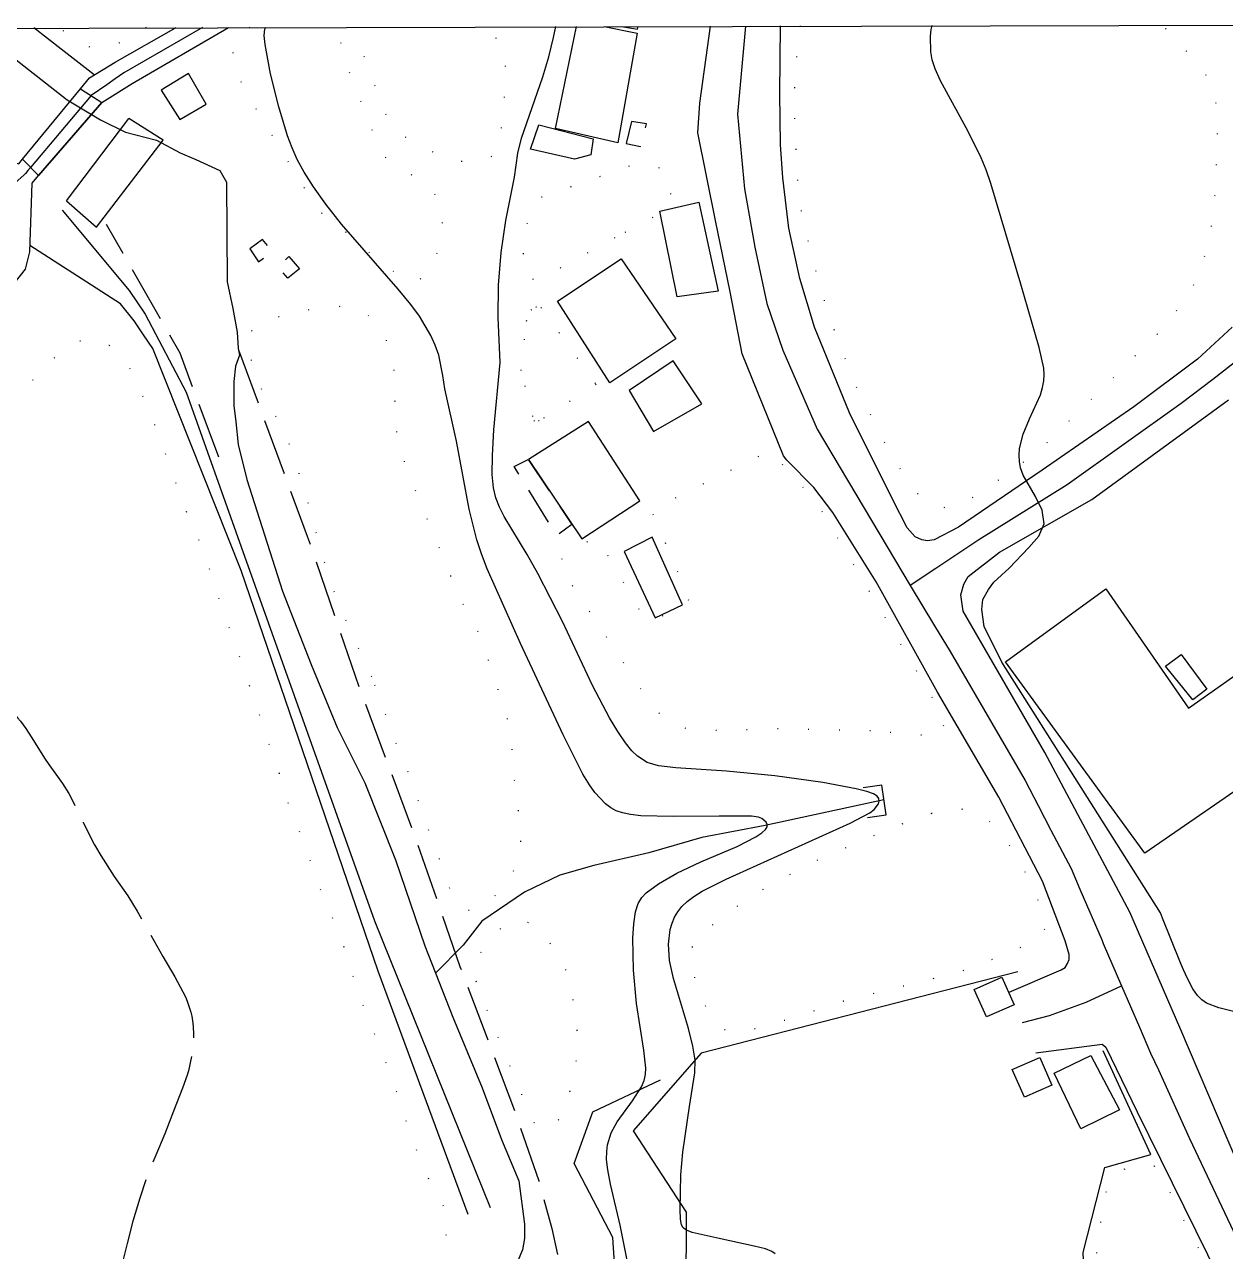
# Model space of a CAD drawing. Header units: millimetres. Extents: x 220021 to 223505, y 489325 to 491820.
# Drawn here: x 221604 to 221763.6, y 491652.4 to 491815.5 of the extents above; entities that cross this region are included whole.
import ezdxf

# ---------------------------------------------------------------- set-up
doc = ezdxf.new("R2010")
doc.units = ezdxf.units.MM
for name, pattern in [('15M2P5', [17.5, 15, -2.5]), ('5M2P5', [7.5, 5, -2.5]), ('7P5M2P5', [10, 7.5, -2.5]), ('AM4', [4, 0, -4])]:
    doc.linetypes.add(name, pattern=pattern)
for name, color, linetype in [('A0013110', 8, 'Continuous'), ('A0013117', 8, 'Continuous'), ('A0023210', 8, 'Continuous'), ('A0073340', 8, 'Continuous'), ('B0014111', 8, 'Continuous'), ('B0014112', 8, 'Continuous'), ('B0014116', 8, '5M2P5'), ('B0014118', 8, '5M2P5'), ('B0024120', 8, 'B0024120'), ('B0024127', 8, 'Continuous'), ('C0052211', 8, 'Continuous'), ('C0062243', 8, 'Continuous'), ('C0076116', 8, 'Continuous'), ('C0076117', 8, 'Continuous'), ('D0015112', 8, '15M2P5'), ('D0025111', 8, 'AM4'), ('E0022112', 8, 'Continuous'), ('E0032111', 8, 'Continuous'), ('F0017111', 8, 'Continuous'), ('G0022313', 8, '7P5M2P5'), ('zd001', 7, 'Continuous')]:
    doc.layers.add(name, color=color, linetype=linetype)
doc.linetypes.add('B0024120', pattern='A,10,-1.75,[133,ltypeshp.shx,S=0.75,R=0,X=0,Y=0],-3.25', length=15)

msp = doc.modelspace()

# ---------------------------------------------------------------- linework, layer by layer
at = {"layer": 'A0013110', "flags": 128}
for points in [[(221584.022, 491729.46), (221578.028, 491734.832), (221573.926, 491740.553), (221572.466, 491742.64), (221572.79, 491743.337), (221573.773, 491744.221), (221575.742, 491745.462), (221584.578, 491754.684), (221598.152, 491772.379), (221602.601, 491781.045), (221604.129, 491782.977), (221604.679, 491785.269), (221604.984, 491794.389), (221605.839, 491795.395), (221614.248, 491805.12), (221618.307, 491807.622), (221631.115, 491815.094)], [(221579.425, 491814.965), (221592.006, 491805.972), (221596.629, 491802.457), (221601.363, 491797.897), (221602.287, 491797.24), (221603.217, 491796.945), (221603.728, 491797.567), (221611.438, 491806.939), (221612.63, 491808.388), (221616.026, 491810.472), (221624.148, 491815.077)], [(221734.855, 491686.877), (221741.737, 491689.855), (221742.267, 491690.186), (221742.604, 491690.712), (221742.806, 491691.238), (221742.795, 491691.885), (221742.263, 491693.73), (221739.267, 491701.646), (221733.449, 491712.822), (221725.309, 491726.765), (221717.176, 491741.416), (221711.392, 491750.63), (221708.878, 491753.966), (221705.278, 491757.566), (221704.872, 491758.178), (221699.349, 491771.733), (221697.777, 491779.944), (221695.818, 491789.418), (221693.452, 491801.079), (221693.741, 491805.004), (221695.16, 491815.254)], [(221764.454, 491775.263), (221759.885, 491771.003), (221751.427, 491764.651), (221739.234, 491756.266), (221728.105, 491748.669), (221724.868, 491747.007), (221724.004, 491746.872), (221723.244, 491746.995), (221722.355, 491747.381), (221721.273, 491748.575), (221719.381, 491752.327), (221713.642, 491763.89), (221708.97, 491775.26), (221707.034, 491781.716), (221705.578, 491788.4), (221704.746, 491795.115), (221704.474, 491799.55), (221704.36, 491806.305), (221704.457, 491815.277)], [(221767.811, 491658.115), (221757.536, 491682.191), (221750.86, 491697.538), (221739.562, 491718.739), (221728.728, 491737.543), (221728.397, 491739.68), (221728.8, 491741.092), (221729.411, 491742.111), (221733.552, 491745.357), (221745.833, 491752.34), (221763.97, 491765.582)], [(221738.394, 491678.813), (221747.18, 491680.002), (221747.672, 491679.589), (221751.863, 491670.998), (221758.035, 491658.425), (221765.958, 491642.415), (221770.25, 491632.982), (221775.79, 491620.296), (221783.048, 491605.036), (221783.055, 491604.237), (221782.645, 491603.541), (221776.038, 491600.716)]]:
    msp.add_lwpolyline(points, dxfattribs=at)
at = {"layer": 'A0013117', "flags": 128}
for points in [[(221613.259, 491808.774), (221608.846, 491812.214), (221607.04, 491813.622), (221605.234, 491815.029)], [(221662.931, 491657.372), (221651.007, 491689.687), (221632.781, 491742.907), (221621.03, 491772.407), (221619.792, 491774.249), (221618.554, 491776.09), (221616.74, 491778.369), (221604.707, 491786.105)]]:
    msp.add_lwpolyline(points, dxfattribs=at)
at = {"layer": 'A0023210', "flags": 128}
for points in [[(221627.632, 491815.085), (221617.167, 491809.047), (221616.044, 491808.263), (221614.92, 491807.479), (221612.843, 491806.03), (221604.783, 491796.481), (221604.442, 491796.074), (221604.1, 491795.667), (221603.924, 491795.509), (221602.695, 491794.405)], [(221699.809, 491815.266), (221698.76, 491803.555), (221699.672, 491793.634), (221701.043, 491785.887), (221702.651, 491778.412), (221704.779, 491772.217), (221709.34, 491761.694), (221721.694, 491740.936), (221724.94, 491735.583), (221727.019, 491732.154), (221736.956, 491714.999), (221738.674, 491711.714), (221740.392, 491708.429), (221743.058, 491703.33), (221744.24, 491700.585), (221747.184, 491693.752), (221747.346, 491693.375), (221749.781, 491687.723), (221752.147, 491682.232), (221753.638, 491678.77), (221754.699, 491676.594), (221758.811, 491667.432), (221765.399, 491653.497)], [(221820.413, 491766.533), (221812.61, 491762.663), (221809.162, 491761.513), (221803.564, 491761.084), (221799.374, 491761.147), (221795.045, 491761.539), (221789.063, 491764.425), (221783.791, 491768.931), (221777.867, 491773.088), (221774.927, 491774.251), (221773.131, 491774.544), (221772.628, 491774.553), (221772.124, 491774.562), (221771.383, 491774.52), (221770.628, 491774.369), (221768.796, 491773.69), (221761.928, 491768.292), (221757.699, 491765.116), (221742.533, 491754.303), (221730.829, 491747.013), (221725.074, 491743.184), (221721.694, 491740.936)], [(221736.624, 491682.845), (221740.182, 491683.791), (221745.071, 491685.56), (221749.781, 491687.723)]]:
    msp.add_lwpolyline(points, dxfattribs=at)
at = {"layer": 'A0073340', "flags": 128}
msp.add_lwpolyline([(221611.438, 491806.939), (221614.248, 491805.12), (221605.839, 491795.395), (221603.728, 491797.567)], close=True, dxfattribs=at)
at = {"layer": 'B0014111', "flags": 128}
msp.add_lwpolyline([(221681.036, 491815.219), (221685.426, 491814.34), (221682.85, 491799.763), (221674.549, 491801.642), (221677.354, 491815.21)], dxfattribs=at)
for points in [[(221625.769, 491808.973), (221622.144, 491806.768), (221624.612, 491802.836), (221628.137, 491804.899)], [(221672.35, 491802.165), (221679.558, 491800.284), (221679.262, 491798.177), (221677.078, 491797.561), (221671.242, 491798.92)], [(221683.297, 491784.317), (221690.539, 491773.708), (221681.768, 491767.865), (221674.832, 491778.718)], [(221690.211, 491770.79), (221684.342, 491766.822), (221687.584, 491761.407), (221693.995, 491765.087)], [(221745.677, 491678.459), (221749.489, 491671.241), (221744.363, 491668.75), (221740.843, 491676.141)]]:
    msp.add_lwpolyline(points, close=True, dxfattribs=at)
at = {"layer": 'B0014111'}
for points in [[(221690.714, 491779.293), (221688.434, 491790.69), (221693.585, 491791.861), (221696.15, 491780.06)], [(221752.851, 491705.36), (221734.349, 491730.778), (221747.669, 491740.502), (221758.67, 491724.624), (221772.615, 491734.448), (221780.047, 491724.107)], [(221755.63, 491730.191), (221757.708, 491731.769), (221761.103, 491727.151), (221759.26, 491725.755)]]:
    msp.add_lwpolyline(points, close=True, dxfattribs=at)
at = {"layer": 'B0014112', "flags": 128}
msp.add_lwpolyline([(221683.313, 491815.225), (221685.463, 491814.848), (221685.527, 491815.23)], dxfattribs=at)
for points in [[(221678.936, 491762.71), (221670.947, 491757.669), (221678.039, 491747.126), (221685.752, 491752.196)], [(221687.418, 491747.334), (221683.667, 491745.468), (221687.808, 491736.641), (221691.408, 491738.363)]]:
    msp.add_lwpolyline(points, close=True, dxfattribs=at)
at = {"layer": 'B0014116', "flags": 128}
for points in [[(221684.67, 491802.592), (221683.937, 491799.684), (221685.849, 491799.267), (221686.656, 491802.262)], [(221670.931, 491757.661), (221676.733, 491749.016), (221674.713, 491747.56), (221669.069, 491756.745)]]:
    msp.add_lwpolyline(points, close=True, dxfattribs=at)
at = {"layer": 'B0014118', "flags": 128}
for points in [[(221635.616, 491786.905), (221633.932, 491785.662), (221635.08, 491783.919), (221636.91, 491785.32)], [(221639.135, 491784.633), (221640.52, 491783.021), (221638.984, 491781.785), (221637.626, 491783.293)]]:
    msp.add_lwpolyline(points, close=True, dxfattribs=at)
at = {"layer": 'B0024120', "flags": 128}
msp.add_lwpolyline([(221735.995, 491689.585), (221693.896, 491678.809), (221684.853, 491668.484), (221691.906, 491657.661), (221691.863, 491646.735), (221690.174, 491639.369), (221687.454, 491630.569), (221683.372, 491622.706), (221679.461, 491616.915), (221672.964, 491611.293), (221669.489, 491609.135), (221662.799, 491607.057), (221652.379, 491603.314), (221647.496, 491599.988), (221643.214, 491595.957), (221638.085, 491588.452), (221636.15, 491583.894), (221635.067, 491574.169), (221635.178, 491568.596), (221635.608, 491566.862), (221640.042, 491559.765), (221645.383, 491549.768), (221646.454, 491545.975), (221646.667, 491543.388), (221649.163, 491543.309), (221650.759, 491545.146), (221663.294, 491551.07), (221680.369, 491557.797), (221717.014, 491566.795), (221724.549, 491568.366), (221731.926, 491583.769), (221732.74, 491593.464), (221740.357, 491611.496), (221744.891, 491623.626), (221745.943, 491630.611), (221745.217, 491639.858), (221744.671, 491652.288), (221747.553, 491663.61), (221753.667, 491665.318), (221747.331, 491679.12)], dxfattribs=at)
at = {"layer": 'B0024127', "flags": 128}
for points in [[(221731.826, 491683.613), (221730.21, 491687.272), (221733.868, 491688.888), (221735.485, 491685.23)], [(221736.865, 491672.94), (221735.249, 491676.599), (221738.908, 491678.215), (221740.524, 491674.556)]]:
    msp.add_lwpolyline(points, close=True, dxfattribs=at)
at = {"layer": 'C0052211', "flags": 128}
for points in [[(221608.981, 491790.824), (221617.885, 491780.133), (221620.031, 491776.977), (221625.483, 491766.622), (221632.772, 491746.073), (221650.496, 491696.369), (221665.886, 491658.265)], [(221657.669, 491539.483), (221646.2, 491526.765), (221641.404, 491537.474), (221629.009, 491562.046), (221627.352, 491566.964), (221626.687, 491569.6), (221626.843, 491572.416), (221627.48, 491579.983), (221633.352, 491596.018), (221648.109, 491608.751), (221650.079, 491609.464), (221660.259, 491613.205), (221664.528, 491614.807), (221670.112, 491616.064), (221676.668, 491622.779), (221680.596, 491628.778), (221683.198, 491638.641), (221682.169, 491654.293), (221677.046, 491664.121), (221679.493, 491670.993), (221688.52, 491675.256)]]:
    msp.add_lwpolyline(points, dxfattribs=at)
at = {"layer": 'C0062243', "flags": 128}
msp.add_lwpolyline([(221609.58, 491792.024), (221617.834, 491802.982)], dxfattribs=at)
at = {"layer": 'C0076116', "flags": 128}
msp.add_lwpolyline([(221716.01, 491710.099), (221718.486, 491710.446), (221717.931, 491714.407), (221715.455, 491714.06)], dxfattribs=at)
at = {"layer": 'C0076117', "flags": 128}
msp.add_lwpolyline([(221609.58, 491792.024), (221613.549, 491788.531), (221622.395, 491800.113), (221617.834, 491802.982)], dxfattribs=at)
at = {"layer": 'D0015112', "flags": 128}
msp.add_lwpolyline([(221585.867, 491728.291), (221588.774, 491728.291), (221592.127, 491728.244), (221592.67, 491728.203), (221595.501, 491727.826), (221595.943, 491727.699), (221596.831, 491727.378), (221599.255, 491726.353), (221599.73, 491726.108), (221600.625, 491725.542), (221601.049, 491725.211), (221602.688, 491723.769), (221603.076, 491723.355), (221603.463, 491722.887), (221604.175, 491721.911), (221604.882, 491720.82), (221606.713, 491717.872), (221607.126, 491717.288), (221609.04, 491714.609), (221609.862, 491713.291), (221610.264, 491712.543), (221611.797, 491709.454), (221613.29, 491706.491), (221614.112, 491705.076), (221615.893, 491702.282), (221617.71, 491699.675), (221618.949, 491697.674), (221620.754, 491694.552), (221622.355, 491691.654), (221623.974, 491688.954), (221625.392, 491686.257), (221625.604, 491685.721), (221626.084, 491684.231), (221626.202, 491683.727), (221626.363, 491682.795), (221626.409, 491682.306), (221626.444, 491681.356), (221626.436, 491680.892), (221626.304, 491679.029), (221626.228, 491678.521), (221625.79, 491676.421), (221625.62, 491675.853), (221624.999, 491674.13), (221623.808, 491671.07), (221622.621, 491668.082), (221621.441, 491665.245), (221620.127, 491661.966), (221619.293, 491659.502), (221618.401, 491656.467), (221617.624, 491653.521), (221616.781, 491650.112), (221616.538, 491648.846), (221615.98, 491645.504), (221615.242, 491642.224), (221614.447, 491639.293), (221614.267, 491638.772), (221613.628, 491637.24), (221613.361, 491636.74), (221611.638, 491633.817), (221611.107, 491632.778), (221609.532, 491629.78), (221609.272, 491629.345), (221607.556, 491626.512), (221607.322, 491626.02), (221606.91, 491624.995), (221605.813, 491621.942), (221605.127, 491620.313), (221603.824, 491617.095), (221602.803, 491614.225), (221602.517, 491613.265), (221601.657, 491609.974), (221601.163, 491607.562), (221601.088, 491607.028), (221600.771, 491603.348), (221600.748, 491602.683), (221600.608, 491599.657), (221600.381, 491596.643), (221600.335, 491594.232), (221600.288, 491591.02), (221600.247, 491590.549), (221599.995, 491587.523), (221599.995, 491587.063), (221599.991, 491584.037), (221599.892, 491582.397), (221599.845, 491581.997), (221599.431, 491579.019), (221599.043, 491577.091), (221598.957, 491576.807), (221598.661, 491576.013), (221597.502, 491573.172), (221597.062, 491572.244), (221596.925, 491572.021), (221596.039, 491570.742), (221595.884, 491570.544), (221594.573, 491569.074)], dxfattribs=at)
at = {"layer": 'D0025111', "flags": 128}
for points in [[(221620.155, 491815.067), (221620.012, 491814.983), (221617.346, 491813.414), (221616.795, 491813.129), (221615.417, 491812.517), (221615.132, 491812.414), (221614.597, 491812.255), (221614.33, 491812.211), (221614.061, 491812.195), (221613.787, 491812.211), (221613.532, 491812.242), (221613.276, 491812.293), (221612.788, 491812.423), (221612.542, 491812.517), (221611.49, 491812.987), (221611.219, 491813.138), (221610.674, 491813.482), (221609.813, 491814.093), (221608.621, 491815.038)], [(221633.916, 491815.101), (221633.7, 491814.931), (221633.473, 491814.726), (221633.069, 491814.32), (221632.88, 491814.105), (221632.545, 491813.668), (221632.386, 491813.432), (221632.242, 491813.179), (221631.981, 491812.638), (221631.858, 491812.339), (221631.757, 491812.048), (221631.685, 491811.751), (221631.634, 491811.455), (221631.606, 491811.149), (221631.595, 491810.839), (221631.624, 491810.521), (221632.05, 491809.269), (221632.188, 491808.955), (221633.724, 491806.002), (221633.911, 491805.649), (221635.503, 491803.019), (221637.248, 491800.133), (221639.049, 491797.184), (221640.327, 491795.006), (221642.061, 491792.394), (221642.724, 491791.388), (221643.201, 491790.743), (221643.482, 491790.412), (221644.479, 491789.423), (221644.829, 491789.118), (221646.544, 491787.972), (221646.781, 491787.833), (221646.95, 491787.709), (221647.103, 491787.48), (221647.126, 491787.426), (221651.447, 491783.766), (221654.01, 491781.967), (221654.291, 491781.771), (221654.584, 491781.602), (221654.891, 491781.457), (221655.2, 491781.347), (221655.497, 491781.282), (221655.783, 491781.278), (221656.051, 491781.335), (221656.292, 491781.45), (221656.523, 491781.606), (221656.735, 491781.786), (221656.937, 491781.989), (221657.126, 491782.208), (221658.038, 491783.571), (221658.242, 491783.918), (221658.642, 491784.728), (221658.992, 491785.593), (221659.144, 491786.05), (221659.267, 491786.525), (221659.359, 491787.014), (221659.647, 491790.172), (221659.66, 491790.507), (221659.653, 491790.825), (221659.612, 491791.116), (221659.535, 491791.404), (221659.412, 491791.683), (221658.605, 491792.794), (221658.095, 491793.417), (221657.817, 491793.718), (221657.522, 491793.999), (221655.872, 491795.204), (221653.153, 491796.94), (221652.713, 491797.223), (221652.324, 491797.511), (221651.974, 491797.832), (221651.676, 491798.158), (221650.375, 491800.998), (221649.217, 491803.989), (221648.032, 491806.991), (221646.882, 491809.862), (221646.746, 491810.236), (221645.935, 491813.401), (221645.833, 491813.829), (221645.402, 491815.13)], [(221647.735, 491815.136), (221648.582, 491812.677), (221649.636, 491809.679), (221649.687, 491809.516), (221652.24, 491802.89), (221652.766, 491802.068), (221652.876, 491801.915), (221653, 491801.762), (221653.118, 491801.639), (221653.648, 491801.204), (221654.724, 491800.446), (221654.909, 491800.329), (221657.667, 491798.825), (221658.415, 491798.463), (221660.072, 491797.773), (221660.631, 491797.577), (221661.157, 491797.423), (221661.43, 491797.362), (221663.168, 491797.219), (221663.42, 491797.212), (221663.93, 491797.234), (221664.185, 491797.264), (221664.657, 491797.358), (221665.11, 491797.477), (221665.322, 491797.546), (221665.512, 491797.626), (221665.697, 491797.717), (221665.869, 491797.825), (221666.02, 491797.935), (221666.157, 491798.063), (221666.273, 491798.194), (221666.381, 491798.334), (221666.565, 491798.64), (221666.649, 491798.803), (221666.803, 491799.172), (221666.874, 491799.38), (221667.276, 491801.15), (221667.379, 491801.778), (221667.701, 491804.768), (221667.88, 491807.88), (221667.897, 491811.102), (221667.897, 491811.345), (221667.879, 491811.569), (221667.845, 491811.794), (221667.794, 491812.006), (221667.717, 491812.231), (221667.617, 491812.449), (221667.489, 491812.665), (221667.342, 491812.876), (221666.821, 491813.474), (221666.625, 491813.67), (221666.179, 491814.05), (221665.945, 491814.227), (221664.876, 491815.178)], [(221707.078, 491815.284), (221706.65, 491812.737), (221706.233, 491805.408), (221706.636, 491795.503), (221707.229, 491790.582), (221708.56, 491784.707), (221710.887, 491776.66), (221714.343, 491767.64), (221719.263, 491757.982), (221722.903, 491752.83), (221724.142, 491751.898), (221726.046, 491751.3), (221727.874, 491751.445), (221730.878, 491753.134), (221738.578, 491758.639), (221746.914, 491766.799), (221756.072, 491775.876), (221759.84, 491781.623), (221761.478, 491786.683), (221762.224, 491793.013), (221762.505, 491798.915), (221762.513, 491801.975), (221762.398, 491804.48), (221762.039, 491807.486), (221756.206, 491814.579), (221754.751, 491815.403)]]:
    msp.add_lwpolyline(points, dxfattribs=at)
for points in [[(221682.458, 491787.112), (221672.119, 491781.436), (221670.639, 491781.957), (221670.302, 491784.946), (221670.783, 491788.994), (221671.435, 491791.108), (221672.582, 491792.521), (221684.732, 491796.798), (221687.361, 491796.986), (221688.843, 491796.113), (221689.833, 491794.534), (221689.839, 491792.599), (221688.693, 491790.835), (221687.709, 491789.951)], [(221650.139, 491728.801), (221650.064, 491729.017), (221649.305, 491730.813), (221649.033, 491731.297), (221647.506, 491734.285), (221647.301, 491734.814), (221646.033, 491737.942), (221644.877, 491740.845), (221644.71, 491741.353), (221643.764, 491744.363), (221642.847, 491747.592), (221642.094, 491750.652), (221641.183, 491753.596), (221640.139, 491756.881), (221640.014, 491757.363), (221639.42, 491759.169), (221639.246, 491759.589), (221637.818, 491762.649), (221637.581, 491763.046), (221635.91, 491766.038), (221635.699, 491766.503), (221634.535, 491769.434), (221634.415, 491769.812), (221633.631, 491772.945), (221633.637, 491773.254), (221633.664, 491773.542), (221633.717, 491773.821), (221633.802, 491774.09), (221633.93, 491774.364), (221634.094, 491774.63), (221634.295, 491774.883), (221634.544, 491775.129), (221634.837, 491775.356), (221635.179, 491775.569), (221635.565, 491775.77), (221636.423, 491776.159), (221637.771, 491776.676), (221638.235, 491776.81), (221641.14, 491777.481), (221643.374, 491777.867), (221644.553, 491778), (221645.58, 491778.04), (221646.038, 491778.018), (221646.92, 491777.911), (221647.346, 491777.831), (221648.121, 491777.634), (221648.49, 491777.506), (221648.828, 491777.351), (221649.156, 491777.167), (221649.491, 491776.94), (221649.803, 491776.695), (221650.105, 491776.418), (221650.398, 491776.11), (221650.664, 491775.796), (221651.134, 491775.166), (221651.355, 491774.829), (221651.765, 491774.111), (221651.967, 491773.692), (221652.326, 491772.815), (221652.489, 491772.342), (221652.885, 491770.854), (221652.983, 491770.307), (221653.115, 491769.125), (221653.152, 491768.49), (221653.163, 491766.029), (221653.251, 491762.845), (221653.339, 491761.827), (221653.498, 491760.751), (221653.729, 491759.693), (221654.026, 491758.622), (221654.553, 491757.064), (221655.792, 491753.882), (221656.915, 491751.098), (221658.147, 491748.283), (221659.334, 491745.303), (221660.501, 491742.441), (221661.606, 491739.599), (221661.854, 491739.126), (221662.112, 491738.69), (221663.697, 491735.911), (221664.436, 491734.388), (221664.646, 491733.861), (221665.771, 491730.517), (221666.714, 491727.572), (221666.888, 491727.116), (221667.874, 491724.28), (221668.017, 491723.726), (221668.441, 491721.558), (221668.503, 491721.059), (221668.896, 491717.819), (221668.985, 491716.524), (221669.207, 491713.12), (221669.289, 491712.658), (221669.856, 491709.596), (221669.9, 491709.148), (221669.951, 491707.88), (221669.941, 491707.432), (221669.762, 491705.57), (221669.652, 491705.032), (221669.376, 491704.052), (221669.201, 491703.572), (221669.004, 491703.11), (221668.542, 491702.219), (221668.276, 491701.796), (221667.69, 491700.987), (221667.38, 491700.61), (221666.748, 491699.929), (221666.416, 491699.615), (221665.133, 491698.55), (221664.774, 491698.309), (221664.402, 491698.092), (221664.018, 491697.911), (221663.612, 491697.773), (221663.214, 491697.721), (221662.822, 491697.77), (221662.464, 491697.913), (221662.117, 491698.14), (221661.801, 491698.433), (221661.517, 491698.777), (221661.269, 491699.139), (221661.043, 491699.519), (221660.844, 491699.91), (221660.356, 491701.029), (221660.2, 491701.463), (221659.146, 491704.59), (221658.028, 491707.475), (221656.945, 491710.655), (221655.832, 491713.677), (221654.641, 491716.968), (221654.252, 491717.859), (221654.035, 491718.253)], [(221582.57, 491727.641), (221582.82, 491727.524), (221583.126, 491727.403), (221583.983, 491727.123), (221584.271, 491727.051), (221584.544, 491726.998), (221584.793, 491726.98), (221585.045, 491726.996), (221585.264, 491727.04), (221585.484, 491727.123), (221585.671, 491727.227), (221585.831, 491727.364), (221585.948, 491727.538), (221585.999, 491727.734), (221585.981, 491727.948), (221585.917, 491728.173), (221585.82, 491728.403), (221585.685, 491728.637), (221585.531, 491728.864), (221583.87, 491731.424), (221582.148, 491734.11), (221582.03, 491734.38), (221581.931, 491734.652), (221581.862, 491734.932), (221581.83, 491735.22), (221581.835, 491735.53), (221581.864, 491735.843), (221581.919, 491736.179), (221581.997, 491736.531), (221582.1, 491736.886), (221582.224, 491737.238), (221582.509, 491737.911), (221582.836, 491738.568), (221583.027, 491738.896), (221583.858, 491740.148), (221584.126, 491740.461), (221584.715, 491741.065), (221586.631, 491742.827), (221588.81, 491744.965), (221590.032, 491746.312), (221590.338, 491746.692), (221590.882, 491747.459), (221592.571, 491749.939), (221594.481, 491752.745), (221594.719, 491753.144), (221596.327, 491755.926), (221598.07, 491758.81), (221598.362, 491759.203), (221600.297, 491761.676), (221602.128, 491764.187), (221602.391, 491764.614), (221604.146, 491767.138), (221604.452, 491767.517), (221606.641, 491769.959), (221607.255, 491770.571), (221608.831, 491771.976), (221609.211, 491772.251), (221610.276, 491772.935), (221610.665, 491773.141), (221611.047, 491773.312), (221611.444, 491773.462), (221611.835, 491773.573), (221612.22, 491773.652), (221612.587, 491773.698), (221612.956, 491773.7), (221613.348, 491773.658), (221613.736, 491773.569), (221614.132, 491773.435), (221614.499, 491773.278), (221614.865, 491773.08), (221615.216, 491772.849), (221615.55, 491772.595), (221615.861, 491772.325), (221616.457, 491771.742), (221617.278, 491770.848), (221617.553, 491770.458), (221617.81, 491770.04), (221618.908, 491768.013), (221619.125, 491767.524), (221620.244, 491764.713), (221621.424, 491761.896), (221622.554, 491758.844), (221623.719, 491755.655), (221623.875, 491755.138), (221624.943, 491752.066), (221625.345, 491751.104), (221626.568, 491748.348), (221627.789, 491745.474), (221627.985, 491744.937), (221628.983, 491741.788), (221629.916, 491738.877), (221631.001, 491735.807), (221631.99, 491732.961), (221633.035, 491730.096), (221634.053, 491727.015), (221635.172, 491723.812), (221635.319, 491723.301), (221636.374, 491720.141), (221637.523, 491716.938), (221637.808, 491715.984), (221638.725, 491712.74), (221638.91, 491712.236), (221640.117, 491709.261), (221641.347, 491706.074), (221642.399, 491702.998), (221643.537, 491699.897), (221643.74, 491699.438), (221644.954, 491696.672), (221646.091, 491693.863), (221646.261, 491693.355), (221647.247, 491690.206), (221648.265, 491687.17), (221649.32, 491684.147), (221650.256, 491681.861), (221651.44, 491678.893), (221652.622, 491675.875), (221653.715, 491672.758), (221654.724, 491669.715), (221655.724, 491666.748), (221656.915, 491663.748), (221657.943, 491661.538), (221658.147, 491661.161), (221659.766, 491658.283), (221659.922, 491657.925), (221660.18, 491657.205), (221660.27, 491656.827), (221660.307, 491656.455), (221660.292, 491656.086), (221660.243, 491655.71), (221660.097, 491654.971), (221659.909, 491654.239), (221659.439, 491652.779), (221658.414, 491649.945), (221657.428, 491646.988), (221656.932, 491645.758), (221656.73, 491645.33), (221656.068, 491643.706), (221655.916, 491643.246), (221655.218, 491640.66), (221654.391, 491637.531), (221654.23, 491637.031), (221653.167, 491634.137), (221651.986, 491631.064), (221650.639, 491628.019), (221650.394, 491627.549), (221648.705, 491624.695), (221646.998, 491622.073), (221646.668, 491621.654), (221645.694, 491620.542), (221645.306, 491620.15), (221644.136, 491619.106), (221641.595, 491617.025), (221639.087, 491614.813), (221638.699, 491614.422), (221636.56, 491612.268), (221634.422, 491610.124), (221632.215, 491607.839), (221630.119, 491605.498), (221629.735, 491605.113), (221628.644, 491604.143), (221626.134, 491601.955), (221623.855, 491599.787), (221623.524, 491599.412), (221622.713, 491598.385), (221622.437, 491597.995), (221620.666, 491595.175), (221620.438, 491594.73), (221619.053, 491591.632), (221618.743, 491590.821), (221617.715, 491587.748), (221616.739, 491584.853), (221615.555, 491581.712), (221614.758, 491579.18), (221614.489, 491578.114), (221613.6, 491575.077), (221613.448, 491574.426), (221612.746, 491571.328), (221612.46, 491569.628), (221612.26, 491567.876), (221612.258, 491567.439), (221612.39, 491564.413), (221612.435, 491564.001), (221612.63, 491562.859), (221612.732, 491562.413), (221613.095, 491561.155), (221613.685, 491559.494), (221614.893, 491556.402), (221615.304, 491555.518), (221615.742, 491554.697), (221617.287, 491551.871), (221617.513, 491551.396), (221618.859, 491548.556), (221619.555, 491547.276), (221619.846, 491546.837), (221621.663, 491544.097), (221623.435, 491541.375), (221625.276, 491538.651), (221627.082, 491536.119), (221627.348, 491535.702), (221628.965, 491532.993), (221630.669, 491530.089), (221630.886, 491529.637), (221632.143, 491526.878), (221633.467, 491523.856), (221633.585, 491523.529), (221633.875, 491522.566), (221633.96, 491522.192), (221634.126, 491521.157), (221634.157, 491520.776), (221634.164, 491520.398), (221634.142, 491519.765), (221634.113, 491519.446), (221634.064, 491519.13), (221633.989, 491518.795), (221633.895, 491518.457), (221633.663, 491517.794), (221633.513, 491517.431), (221632.184, 491514.574), (221630.712, 491511.685), (221630.431, 491511.256), (221628.564, 491508.641), (221626.635, 491506.191), (221624.66, 491503.469), (221623.564, 491502.155), (221623.136, 491501.72), (221621.508, 491500.249), (221618.902, 491498.097), (221616.286, 491496.032), (221613.805, 491494.035), (221611.7, 491492.559), (221611.2, 491492.279), (221610.197, 491491.791), (221607.35, 491490.481), (221604.432, 491489.17), (221601.684, 491487.916), (221600.307, 491487.383), (221597.404, 491486.32), (221594.589, 491485.192), (221594.13, 491484.979), (221591.292, 491483.705), (221588.223, 491482.106), (221585.411, 491480.543), (221582.477, 491478.82), (221581.939, 491478.459), (221580.607, 491477.448), (221580.165, 491477.062), (221577.754, 491474.863), (221575.442, 491472.713), (221573.194, 491470.641), (221572.814, 491470.466), (221572.393, 491470.322), (221571.976, 491470.215), (221571.555, 491470.142), (221571.166, 491470.113), (221570.783, 491470.132), (221570.414, 491470.195), (221570.06, 491470.293), (221569.713, 491470.424), (221569.364, 491470.592), (221569.019, 491470.789), (221568.696, 491471.016), (221568.374, 491471.282), (221567.222, 491472.352), (221566.315, 491473.298), (221565.999, 491473.665), (221565.43, 491474.403), (221565.144, 491474.83), (221564.897, 491475.255), (221564.672, 491475.698), (221564.276, 491476.598), (221563.092, 491479.645), (221562.795, 491480.55), (221561.879, 491483.445), (221561.75, 491483.958), (221561.039, 491487.251), (221560.506, 491490.25), (221560.421, 491490.961), (221560.352, 491492.013), (221559.98, 491494.949), (221559.852, 491495.296), (221559.7, 491495.628), (221559.526, 491495.917), (221559.312, 491496.197), (221559.075, 491496.443), (221558.813, 491496.663), (221558.514, 491496.87), (221558.194, 491497.056), (221557.245, 491497.539), (221556.537, 491497.85), (221555.383, 491498.284), (221552.455, 491499.366), (221552.072, 491499.532), (221549.861, 491500.642), (221549.507, 491500.846), (221548.9, 491501.244), (221548.565, 491501.491), (221548.016, 491501.956), (221547.739, 491502.228), (221547.489, 491502.514), (221547.267, 491502.813), (221547.087, 491503.116), (221546.935, 491503.445), (221546.811, 491503.803), (221546.723, 491504.192), (221546.675, 491504.595), (221546.672, 491504.998), (221546.692, 491505.413), (221546.74, 491505.825), (221546.874, 491506.562), (221547.504, 491509.742), (221548.103, 491512.983), (221548.217, 491513.438), (221548.945, 491515.759), (221549.116, 491516.183), (221550.167, 491519.254), (221550.833, 491520.896), (221551.076, 491521.379), (221552.625, 491524.401), (221553.714, 491526.238), (221555.07, 491528.877), (221555.256, 491529.343), (221555.548, 491530.233), (221555.668, 491530.717), (221556.375, 491533.767), (221557.071, 491536.948), (221557.715, 491539.901), (221558.08, 491541.226), (221558.364, 491542.075), (221559.447, 491545.115), (221559.548, 491545.518), (221559.691, 491546.289), (221559.728, 491546.698), (221559.734, 491547.101), (221559.7, 491547.889), (221559.583, 491548.986), (221559.503, 491549.391), (221559.399, 491549.79), (221559.268, 491550.168), (221559.103, 491550.555), (221558.902, 491550.958), (221558.683, 491551.34), (221558.444, 491551.702), (221558.168, 491552.064), (221557.871, 491552.408), (221557.264, 491553.038), (221555.092, 491555.286), (221552.717, 491557.597), (221550.532, 491559.749), (221548.164, 491561.829), (221547.819, 491562.08), (221546.21, 491563.089), (221545.858, 491563.208), (221545.478, 491563.29), (221545.086, 491563.35), (221544.682, 491563.388), (221544.275, 491563.401), (221543.514, 491563.377), (221543.09, 491563.338), (221542.303, 491563.222), (221541.884, 491563.136), (221541.118, 491562.932), (221540.697, 491562.792), (221537.837, 491561.83), (221534.859, 491560.9), (221533.245, 491560.497), (221532.759, 491560.406), (221531.877, 491560.299), (221531.37, 491560.284), (221530.847, 491560.304), (221528.757, 491560.497), (221525.775, 491560.899), (221525.225, 491561.004), (221522.108, 491561.801), (221521.617, 491561.971), (221518.572, 491563.099), (221515.697, 491564.149), (221515.211, 491564.292), (221513.932, 491564.594), (221513.461, 491564.675), (221510.206, 491565.099), (221506.94, 491565.57), (221506.508, 491565.668), (221503.538, 491566.447), (221503.142, 491566.6), (221502.488, 491566.905), (221502.15, 491567.098), (221501.844, 491567.298), (221501.56, 491567.514), (221501.28, 491567.763), (221501.023, 491568.017), (221500.173, 491568.968), (221499.703, 491569.557), (221499.27, 491570.17), (221497.954, 491572.297), (221497.742, 491572.703), (221496.265, 491575.436), (221496.009, 491575.816), (221494.298, 491578.642), (221492.691, 491581.357), (221492.559, 491581.716), (221492.347, 491582.416), (221491.398, 491585.355), (221491.229, 491585.744), (221490.292, 491587.625), (221490.086, 491587.956), (221489.712, 491588.482), (221489.491, 491588.73), (221489.267, 491588.932), (221489.015, 491589.1), (221488.738, 491589.244), (221488.436, 491589.367), (221488.129, 491589.457), (221487.785, 491589.535), (221486.057, 491589.825), (221484.307, 491590.016), (221482.872, 491590.097), (221479.736, 491590.119), (221476.342, 491590.227), (221473.303, 491590.468), (221470.191, 491590.613), (221466.982, 491590.741), (221465.465, 491590.665), (221465.256, 491590.513), (221465.089, 491590.31), (221464.955, 491590.06), (221464.851, 491589.767), (221464.778, 491589.448), (221464.729, 491589.094), (221464.331, 491585.817), (221464.021, 491582.472), (221463.53, 491579.114), (221463.41, 491578.591), (221462.611, 491575.48), (221462.07, 491573.802), (221461.875, 491573.354), (221461.218, 491572.042), (221460.856, 491571.415), (221460.618, 491571.075), (221460.357, 491570.746), (221459.645, 491569.945), (221459.348, 491569.668), (221459.026, 491569.404), (221458.666, 491569.153), (221458.282, 491568.925), (221457.89, 491568.724), (221457.462, 491568.546), (221457.021, 491568.408), (221456.542, 491568.29), (221453.53, 491567.643), (221450.365, 491567.123), (221449.865, 491567.073), (221446.809, 491566.847), (221446.42, 491566.842), (221445.48, 491566.881), (221444.893, 491566.938), (221444.602, 491566.995), (221444.341, 491567.084), (221444.093, 491567.221), (221443.888, 491567.39), (221443.698, 491567.608), (221443.52, 491567.894), (221443.351, 491568.229), (221442.953, 491569.167), (221442.826, 491569.552), (221442.642, 491570.234), (221442.565, 491570.626), (221442.511, 491571.035), (221442.481, 491571.452), (221442.379, 491574.71), (221442.307, 491577.775), (221442.299, 491583.507), (221442.294, 491583.956), (221442.384, 491587.201), (221442.501, 491590.223), (221442.772, 491593.705), (221443.146, 491597.002), (221443.399, 491600.171), (221443.627, 491603.475), (221443.661, 491605.7), (221443.652, 491608.958), (221443.642, 491612.392), (221443.648, 491615.579), (221443.656, 491618.907), (221443.66, 491621.923), (221443.626, 491625.295), (221443.549, 491628.335), (221443.427, 491631.713), (221443.345, 491632.598), (221443.114, 491635.869), (221442.989, 491639.286), (221443.002, 491640.107), (221443.138, 491641.932), (221443.19, 491642.227), (221443.574, 491643.848), (221443.639, 491644.04), (221444.635, 491647.145), (221445.591, 491650.146), (221445.766, 491650.54), (221445.951, 491650.901), (221446.161, 491651.259), (221446.388, 491651.592), (221448.184, 491653.944), (221450.13, 491656.535), (221450.353, 491656.888), (221451.54, 491659.012), (221451.707, 491659.359), (221452.81, 491662.062), (221452.898, 491662.371), (221453.678, 491665.487), (221454.431, 491668.501), (221454.646, 491669.192), (221455.149, 491671.216), (221455.205, 491671.6), (221455.362, 491673.519), (221455.361, 491673.934), (221455.338, 491677.242), (221455.335, 491680.252), (221455.339, 491683.626), (221455.343, 491686.666), (221455.383, 491689.87), (221455.454, 491690.953), (221455.75, 491694.197), (221456.111, 491697.228), (221456.426, 491700.223), (221456.75, 491703.325), (221457.147, 491706.514), (221457.537, 491709.53), (221457.85, 491712.62), (221458.133, 491715.665), (221458.457, 491718.903), (221458.863, 491721.525), (221459.286, 491724.528), (221459.516, 491727.25), (221459.517, 491727.71), (221459.519, 491730.881), (221459.499, 491733.92), (221459.518, 491734.299), (221459.55, 491734.461), (221459.612, 491734.603), (221459.714, 491734.732), (221459.853, 491734.84), (221460.037, 491734.942), (221460.263, 491735.034), (221461.082, 491735.308), (221461.798, 491735.494), (221462.65, 491735.664), (221465.794, 491736.194), (221469.127, 491736.823), (221471.091, 491737.073), (221472.106, 491737.142), (221475.421, 491737.267), (221477.915, 491737.496), (221481.216, 491737.821), (221484.726, 491738.114), (221485.82, 491738.263), (221486.358, 491738.367), (221489.35, 491739.04), (221491.993, 491739.477), (221495.334, 491739.838), (221498.806, 491740.118), (221501.873, 491740.377), (221505.038, 491740.678), (221508.022, 491741.123), (221509.525, 491741.43), (221512.735, 491742.11), (221516.132, 491742.771), (221519.131, 491743.258), (221522.45, 491743.724), (221525.541, 491744.056), (221528.583, 491744.274), (221531.197, 491744.609), (221531.685, 491744.73), (221533.558, 491745.304), (221536.821, 491746.096), (221537.346, 491746.168), (221539.836, 491746.361), (221540.35, 491746.371), (221543.518, 491746.324), (221546.613, 491746.124), (221547.558, 491746.011), (221548.976, 491745.75), (221549.422, 491745.624), (221549.87, 491745.463), (221551.141, 491744.924), (221554.266, 491743.488), (221554.73, 491743.241), (221557.692, 491741.431), (221558.515, 491740.862), (221560.966, 491739.126), (221563.454, 491737.31), (221563.943, 491737.013), (221565.453, 491736.207), (221568.296, 491734.582), (221568.769, 491734.278), (221571.309, 491732.647), (221572.563, 491731.949), (221573.015, 491731.734), (221573.86, 491731.39), (221576.974, 491730.19), (221579.793, 491728.954), (221581.965, 491727.036)], [(221716.435, 491721.616), (221704.704, 491721.899), (221694.302, 491721.616), (221691.329, 491722.012), (221689.308, 491723.03), (221687.499, 491724.783), (221675.181, 491743.331), (221675.442, 491744.632), (221679.469, 491747.177), (221680.265, 491747.064), (221686.401, 491736.489), (221687.723, 491736.349), (221691.88, 491738.49), (221692.338, 491739.147), (221687.473, 491750.513), (221687.789, 491751.248), (221702.999, 491758.826), (221703.691, 491758.147), (221709.283, 491751.927), (221725.769, 491724.104), (221726.201, 491721.729), (221725.46, 491720.825)], [(221712.825, 491685.697), (221712.531, 491685.611), (221709.433, 491684.593), (221706.129, 491683.444), (221705.569, 491683.288), (221702.632, 491682.454), (221699.388, 491681.562), (221699.01, 491681.509), (221698.609, 491681.491), (221698.215, 491681.52), (221697.821, 491681.593), (221697.418, 491681.721), (221697.048, 491681.905), (221696.69, 491682.161), (221696.367, 491682.467), (221696.062, 491682.824), (221695.769, 491683.205), (221694.327, 491685.31), (221694.072, 491685.758), (221693.66, 491686.644), (221693.498, 491687.103), (221693.247, 491687.982), (221692.625, 491690.968), (221692.624, 491691.379), (221692.699, 491692.608), (221692.773, 491693.011), (221692.907, 491693.408), (221693.1, 491693.771), (221693.372, 491694.115), (221693.72, 491694.467), (221694.145, 491694.847), (221695.13, 491695.616), (221697.541, 491697.502), (221700.407, 491699.518), (221701.919, 491700.446), (221704.749, 491701.997), (221707.488, 491703.564), (221709, 491704.307), (221712.287, 491705.727), (221715.163, 491706.981), (221718.339, 491708.335), (221721.478, 491709.585), (221724.568, 491710.675), (221725.011, 491710.8), (221726.34, 491711.103), (221726.77, 491711.176), (221727.585, 491711.265), (221727.972, 491711.275), (221728.346, 491711.259), (221729.073, 491711.164), (221729.425, 491711.085), (221729.78, 491710.976), (221730.121, 491710.844), (221730.833, 491710.52), (221731.194, 491710.329), (221731.863, 491709.891), (221732.179, 491709.619), (221732.461, 491709.323), (221733.02, 491708.668), (221735.154, 491706.041), (221735.746, 491705.211), (221736.014, 491704.764), (221736.489, 491703.859), (221737.867, 491700.923), (221739.096, 491698.103), (221739.345, 491697.419), (221739.436, 491697.095), (221739.51, 491696.755), (221739.56, 491696.424), (221739.583, 491696.102), (221739.582, 491695.769), (221739.557, 491695.455), (221739.486, 491695.149), (221739.362, 491694.861), (221739.185, 491694.597), (221738.938, 491694.336), (221738.643, 491694.092), (221738.283, 491693.853), (221737.502, 491693.408), (221735.46, 491692.402), (221734.174, 491691.86), (221731.085, 491690.648), (221728.244, 491689.551)], [(221665.498, 491684.411), (221665.333, 491684.886), (221664.087, 491688.067), (221663.983, 491688.483), (221663.908, 491688.888), (221663.867, 491689.277), (221663.855, 491689.642), (221663.879, 491690.305), (221663.925, 491690.627), (221664.013, 491690.949), (221664.149, 491691.273), (221664.327, 491691.627), (221665.221, 491693.164), (221665.475, 491693.54), (221666.048, 491694.248), (221666.376, 491694.582), (221667.075, 491695.205), (221667.779, 491695.76), (221668.52, 491696.268), (221668.915, 491696.466), (221669.309, 491696.593), (221669.706, 491696.625), (221670.109, 491696.55), (221670.526, 491696.379), (221670.986, 491696.109), (221671.454, 491695.766), (221671.937, 491695.361), (221672.384, 491694.941), (221674.553, 491692.618), (221674.815, 491692.195), (221675.061, 491691.738), (221675.482, 491690.843), (221676.067, 491689.403), (221676.239, 491688.892), (221676.538, 491687.8), (221676.663, 491687.197), (221676.997, 491684.903), (221677.408, 491681.827), (221677.435, 491681.417), (221677.436, 491681.019), (221677.279, 491677.783), (221677.223, 491677.247), (221676.993, 491675.828), (221676.795, 491674.949), (221676.441, 491673.696), (221675.623, 491671.329), (221675.302, 491670.542), (221675.117, 491670.173), (221674.689, 491669.49), (221674.43, 491669.187), (221674.153, 491668.941), (221673.83, 491668.75), (221673.501, 491668.641), (221673.168, 491668.616), (221672.85, 491668.667), (221672.533, 491668.777), (221672.246, 491668.947), (221671.976, 491669.197), (221671.747, 491669.503), (221671.54, 491669.874), (221671.361, 491670.266), (221671.036, 491671.121), (221670.148, 491673.117)], [(221746.958, 491635.847), (221746.957, 491636.033), (221746.851, 491637.703), (221746.606, 491640.792), (221746.433, 491644.066), (221746.313, 491647.186), (221746.315, 491650.309), (221746.37, 491651.292), (221746.404, 491651.549), (221746.822, 491654.672), (221747.221, 491657.926), (221747.279, 491658.196), (221747.952, 491661.34), (221748.063, 491661.584), (221748.19, 491661.803), (221748.335, 491662.014), (221748.498, 491662.211), (221748.679, 491662.396), (221748.874, 491662.572), (221749.078, 491662.734), (221749.507, 491663.029), (221749.738, 491663.165), (221749.982, 491663.291), (221750.488, 491663.507), (221750.736, 491663.596), (221751.955, 491663.963), (221752.435, 491664.069), (221752.681, 491664.096), (221752.9, 491664.097), (221753.119, 491664.086), (221753.326, 491664.063), (221753.529, 491664.028), (221753.725, 491663.978), (221753.912, 491663.904), (221754.092, 491663.798), (221754.255, 491663.667), (221754.408, 491663.511), (221754.553, 491663.331), (221754.692, 491663.134), (221755.08, 491662.503), (221755.204, 491662.251), (221756.739, 491659.319), (221758.166, 491656.365), (221759.628, 491653.538), (221761.028, 491650.76), (221762.333, 491647.894), (221763.544, 491645.054), (221763.695, 491644.754), (221765.042, 491642.057), (221766.416, 491638.987), (221766.554, 491638.589), (221770.197, 491627.883), (221770.378, 491627.496), (221771.108, 491625.646), (221771.246, 491625.214), (221772.215, 491622.045), (221773.167, 491619.142), (221773.441, 491618.122), (221773.482, 491617.796), (221773.479, 491617.505), (221773.456, 491617.235), (221773.401, 491616.983), (221773.313, 491616.757), (221773.174, 491616.541), (221772.983, 491616.349), (221772.708, 491616.162), (221772.362, 491615.981), (221771.941, 491615.803), (221771.441, 491615.624), (221768.239, 491614.432), (221765.446, 491613.311), (221762.12, 491612.171), (221759.218, 491611.105), (221758.703, 491610.951), (221757.031, 491610.552), (221753.706, 491609.775), (221750.642, 491608.962), (221747.561, 491608.218), (221744.562, 491607.421), (221744.168, 491607.353), (221743.793, 491607.325), (221743.473, 491607.347), (221743.2, 491607.421), (221743.004, 491607.533), (221742.869, 491607.695), (221742.814, 491607.889), (221742.819, 491608.125), (221742.868, 491608.389), (221742.959, 491608.682), (221743.217, 491609.385), (221744.315, 491612.672), (221745.322, 491615.934), (221746.199, 491618.944), (221746.419, 491619.911), (221746.84, 491622.401), (221747.038, 491624.204), (221747.077, 491624.994), (221747.084, 491628.16), (221747.097, 491631.198)]]:
    msp.add_lwpolyline(points, close=True, dxfattribs=at)
at = {"layer": 'D0025111'}
msp.add_lwpolyline([(221669.994, 491769.486), (221670.688, 491776.077), (221671.312, 491777.554), (221671.917, 491777.958), (221672.622, 491777.866), (221679.94, 491767.669), (221672.397, 491762.815), (221671.775, 491762.753), (221671.555, 491763.381)], close=True, dxfattribs=at)
at = {"layer": 'E0022112', "flags": 128}
msp.add_lwpolyline([(221718.206, 491712.445), (221702.394, 491709.039), (221694.006, 491707.459), (221686.937, 491705.428), (221679.632, 491703.71), (221675.115, 491702.46), (221670.432, 491700.164), (221664.761, 491696.311), (221662.268, 491693.159), (221658.61, 491689.431)], dxfattribs=at)
at = {"layer": 'E0032111', "flags": 128}
msp.add_lwpolyline([(221598.108, 491814.492), (221609.665, 491805.45), (221614.104, 491802.822), (221617.423, 491801.157), (221621.541, 491800.099), (221624.668, 491798.411), (221626.772, 491797.543), (221629.931, 491796.075), (221630.818, 491794.511), (221630.936, 491781.262), (221631.65, 491777.72), (221632.249, 491774.607), (221632.394, 491772.416), (221632.564, 491771.547), (221632.036, 491770.088), (221631.792, 491768.036), (221631.825, 491764.834), (221632.079, 491762.696), (221632.398, 491759.653), (221633.542, 491755.001), (221638.272, 491740.171), (221642.094, 491730.445), (221645.551, 491722.068), (221649.229, 491714.703), (221653.274, 491704.47), (221657.185, 491693.071), (221660.908, 491683.558), (221664.807, 491674.189), (221667.377, 491667.335), (221669.673, 491661.839), (221670.447, 491656.057), (221670.444, 491654.182), (221670.147, 491652.654), (221669.552, 491651.212)], dxfattribs=at)
at = {"layer": 'F0017111'}
for points, elevation in [([(221684.263, 491650.387), (221683.137, 491655.927), (221681.866, 491661.402), (221681.505, 491663.308), (221681.35, 491664.68), (221681.352, 491665.726), (221681.469, 491666.625), (221681.959, 491668.183), (221682.745, 491669.65), (221684.79, 491672.449), (221685.988, 491674.324), (221686.325, 491675.147), (221686.512, 491675.951), (221686.567, 491676.8), (221686.305, 491679.209), (221685.317, 491685.406), (221684.9, 491689.817), (221684.848, 491694.073), (221684.969, 491695.995), (221685.197, 491697.57), (221685.542, 491698.687), (221686.009, 491699.466), (221686.604, 491700.082), (221688.241, 491701.312), (221690.694, 491702.71), (221693.847, 491704.203), (221698.703, 491706.258), (221701.178, 491707.543), (221701.992, 491708.085), (221702.467, 491708.516), (221702.663, 491708.865), (221702.665, 491709.171), (221702.546, 491709.463), (221701.994, 491709.968), (221701.511, 491710.145), (221700.598, 491710.26), (221696.319, 491710.288), (221690.209, 491710.216), (221685.913, 491710.346), (221684.512, 491710.5), (221683.456, 491710.712), (221682.627, 491711.004), (221681.909, 491711.404), (221681.205, 491711.937), (221679.791, 491713.426), (221679.063, 491714.436), (221678.199, 491715.878), (221675.559, 491721.108), (221669.904, 491733.234), (221665.489, 491743.13), (221664.701, 491745.15), (221664.101, 491746.997), (221663.1, 491751.09), (221661.402, 491760.129), (221659.824, 491767.057), (221659.591, 491768.826), (221659.037, 491771.539), (221658.58, 491772.884), (221658.001, 491774.165), (221656.479, 491776.725), (221655.331, 491778.276), (221653.649, 491780.31), (221646.126, 491788.941), (221644.025, 491791.599), (221642.387, 491793.896), (221641.147, 491795.856), (221640.232, 491797.531), (221639.537, 491799.08), (221638.946, 491800.687), (221637.79, 491804.515), (221636.696, 491808.936), (221635.952, 491812.812), (221635.849, 491814.029), (221635.94, 491814.839), (221636.06, 491815.106)], 35), ([(221703.737, 491652.124), (221703.303, 491652.454), (221702.455, 491652.776), (221700.973, 491653.156), (221696.297, 491654.144), (221692.718, 491654.98), (221691.939, 491655.284), (221691.539, 491655.59), (221691.302, 491655.994), (221691.165, 491656.714), (221691.103, 491658.001), (221691.208, 491662.644), (221691.462, 491665.63), (221692.381, 491671.72), (221693.078, 491676.184), (221693.095, 491677.847), (221692.81, 491679.703), (221692.21, 491682.064), (221690.222, 491688.714), (221689.7, 491691.12), (221689.575, 491693.276), (221689.797, 491695.228), (221690.042, 491696.078), (221690.376, 491696.858), (221690.804, 491697.584), (221691.35, 491698.273), (221692.047, 491698.942), (221692.93, 491699.612), (221694.054, 491700.31), (221697.248, 491701.9), (221713.715, 491709.372), (221716.304, 491710.703), (221716.911, 491711.159), (221717.475, 491711.921), (221717.573, 491712.28), (221717.531, 491712.618), (221717.312, 491712.932), (221716.814, 491713.241), (221715.915, 491713.566), (221714.512, 491713.926), (221710.063, 491714.759), (221703.697, 491715.659), (221697.259, 491716.282), (221690.528, 491716.697), (221688.226, 491716.98), (221686.738, 491717.434), (221685.437, 491718.265), (221684.703, 491718.978), (221683.845, 491720.038), (221682.833, 491721.524), (221681.723, 491723.356), (221679.482, 491727.636), (221675.467, 491736.137), (221672.212, 491742.544), (221670.775, 491745.057), (221667.716, 491750.089), (221667.102, 491751.35), (221666.644, 491752.581), (221666.32, 491753.926), (221666.15, 491755.687), (221666.167, 491758.209), (221666.375, 491761.631), (221667.179, 491770.573), (221666.946, 491776.536), (221666.978, 491780.82), (221667.314, 491785.188), (221667.969, 491789.45), (221669.084, 491795.191), (221669.557, 491798.395), (221670.036, 491800.366), (221672.85, 491808.541), (221673.656, 491811.172), (221674.296, 491813.741), (221674.584, 491815.203)], 40), ([(221765.354, 491684.151), (221762.724, 491684.796), (221761.085, 491685.44), (221760.462, 491685.857), (221759.881, 491686.455), (221759.27, 491687.345), (221758.542, 491688.72), (221758.016, 491689.885), (221757.607, 491690.79), (221755.207, 491696.741), (221754.955, 491697.451), (221733.846, 491730.741), (221731.524, 491735.463), (221731.203, 491737.746), (221731.346, 491739.066), (221732.095, 491740.385), (221732.801, 491741.393), (221734.821, 491743.242), (221737.444, 491745.979), (221738.795, 491747.466), (221739.484, 491749.113), (221739.214, 491750.925), (221738.336, 491752.737), (221736.698, 491755.587), (221736.344, 491756.563), (221736.194, 491757.416), (221736.162, 491758.269), (221736.235, 491759.15), (221736.709, 491761.022), (221737.559, 491763.061), (221738.992, 491766.265), (221739.288, 491767.235), (221739.456, 491768.135), (221739.51, 491768.976), (221739.451, 491769.817), (221738.817, 491772.535), (221736.4, 491780.971), (221732.385, 491794.341), (221731.778, 491796.16), (221731.137, 491797.775), (221729.387, 491801.256), (221725.732, 491807.981), (221725.012, 491809.582), (221724.623, 491810.791), (221724.445, 491811.83), (221724.393, 491813.888), (221724.489, 491814.796), (221724.613, 491815.328)], 45)]:
    msp.add_lwpolyline(points, dxfattribs=dict(at, elevation=elevation))
at = {"layer": 'G0022313', "flags": 128}
for points in [[(221629.805, 491757.962), (221624.653, 491771.807), (221614.874, 491788.919)], [(221632.43, 491772.232), (221641.569, 491747.468), (221648.609, 491726.97), (221655.612, 491708.304), (221661.857, 491690.294), (221669.147, 491671.07), (221672.344, 491661.809), (221674.067, 491655.504), (221675.183, 491650.455), (221675.379, 491645.807), (221675.327, 491641.723), (221674.381, 491635.717), (221672.234, 491630.981), (221668.329, 491623.928), (221664.838, 491620.334), (221647.744, 491611.612)]]:
    msp.add_lwpolyline(points, dxfattribs=at)
at = {"layer": 'zd001'}
msp.add_lwpolyline([(221355.82, 491814.34), (221800.74, 491815.47), (221802.16, 491260.58), (221357.22, 491259.44), (221355.82, 491814.34)], dxfattribs=at)

doc.saveas('drawing.dxf')
